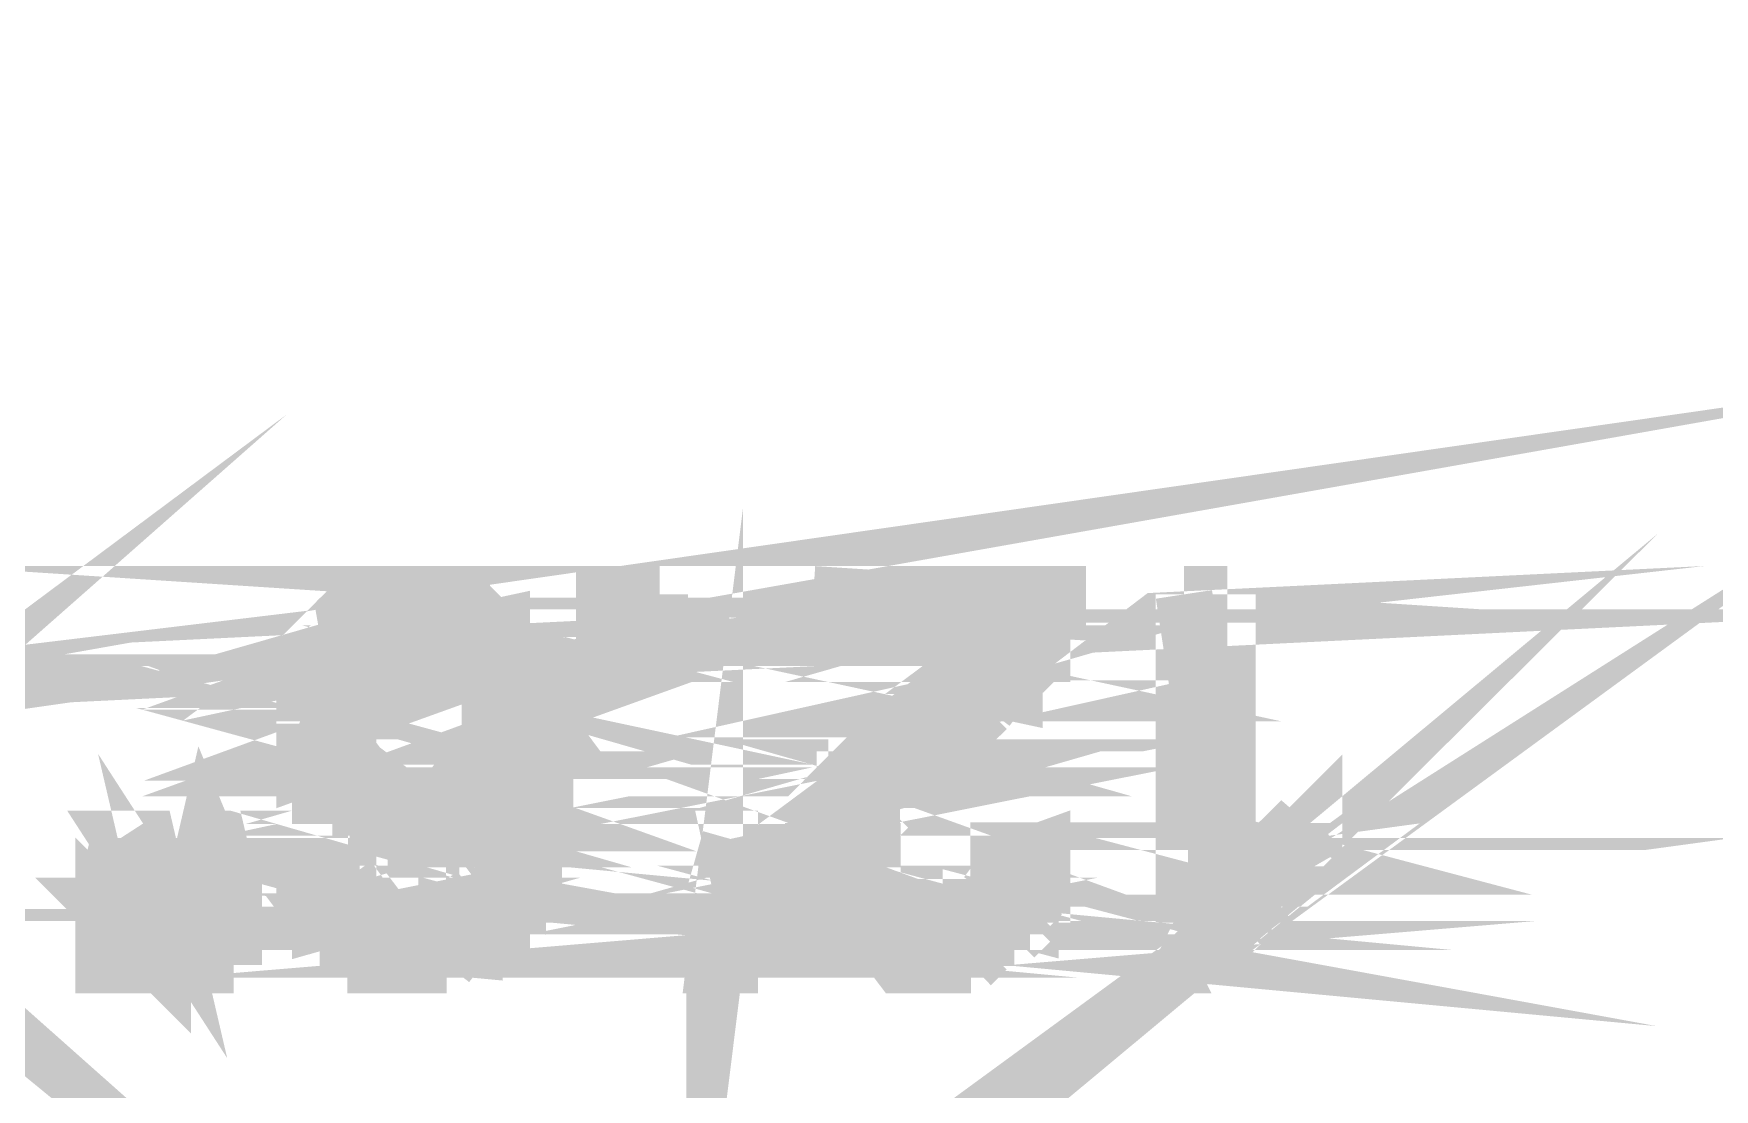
# Model space of a CAD drawing. Header units: inches. Extents: x -524 to 1067, y -71 to 1110.
# Drawn here: x 881.5 to 908.94, y 510.5 to 527.74 of the extents above; entities that cross this region are included whole.
import ezdxf

# ---------------------------------------------------------------- set-up
doc = ezdxf.new("R2010")
doc.units = ezdxf.units.IN
doc.header["$MEASUREMENT"] = 0
doc.layers.add('H', color=7, linetype='Continuous')
doc.layers.add('P', color=7, linetype='Continuous')

msp = doc.modelspace()

# ---------------------------------------------------------------- hatches: boundary and pattern name
at = {"layer": 'H', "linetype": 'Continuous'}
for points in [[(886.888, 518.32), (886.888, 518.514), (888.757, 518.32), (886.888, 518.32)], [(888.757, 518.32), (886.888, 518.514), (888.498, 518.514), (888.757, 518.32)], [(890.815, 517.612), (890.815, 518.514), (891.717, 518.514), (891.717, 517.612), (890.815, 517.612)], [(898.217, 518.32), (894.294, 517.806), (894.294, 518.514), (898.217, 518.514), (898.217, 518.32)], [(900.987, 513.878), (900.345, 512.528), (900.345, 518.514), (900.987, 518.514), (900.987, 513.878)], [(886.439, 518.065), (886.629, 518.32), (888.947, 518.32), (888.947, 518.065), (886.439, 518.065)], [(894.294, 517.806), (898.217, 518.32), (898.217, 518.065), (894.294, 517.806)], [(886.18, 517.806), (887.341, 518.065), (887.341, 517.806), (886.18, 517.806)], [(886.18, 517.806), (887.341, 518.065), (887.79, 518.065), (886.18, 517.806)], [(886.18, 517.806), (886.439, 518.065), (887.79, 518.065), (886.18, 517.806)], [(888.239, 517.806), (888.049, 518.065), (889.206, 518.065), (889.206, 517.806), (888.239, 517.806)], [(894.294, 517.806), (898.217, 518.065), (898.027, 517.806), (894.294, 517.806)], [(885.921, 517.353), (886.18, 517.612), (886.888, 517.612), (886.888, 517.353), (885.921, 517.163), (885.921, 517.353)], [(886.18, 517.612), (886.18, 517.806), (887.082, 517.806), (886.888, 517.612), (886.18, 517.612)], [(888.757, 517.353), (888.757, 517.612), (888.498, 517.806), (889.399, 517.806), (889.399, 517.612), (889.658, 517.353), (889.658, 517.163), (888.757, 517.353)], [(896.801, 517.353), (897.06, 517.612), (897.768, 517.353), (896.801, 517.353)], [(897.06, 517.612), (897.319, 517.806), (898.027, 517.806), (898.027, 517.612), (897.768, 517.353), (897.06, 517.612)], [(885.921, 517.163), (886.629, 517.291), (886.888, 517.353), (886.629, 517.291), (886.629, 516.455), (885.921, 516.711), (885.921, 517.163)], [(888.757, 517.163), (888.757, 517.353), (889.658, 517.163), (888.757, 517.163)], [(896.159, 516.711), (896.159, 516.904), (896.352, 516.904), (896.801, 517.353), (897.768, 517.353), (897.509, 517.163), (897.509, 516.904), (897.319, 516.904), (897.06, 516.711), (896.159, 516.711)], [(889.658, 516.711), (888.947, 516.904), (888.947, 517.163), (889.658, 517.163), (889.658, 516.711)], [(888.947, 516.196), (888.947, 516.904), (889.658, 516.711), (889.914, 516.455), (889.914, 516.003), (888.947, 516.196)], [(885.921, 515.747), (885.921, 516.711), (886.629, 516.455), (886.629, 516.003), (886.888, 515.747), (886.18, 515.488), (885.921, 515.747)], [(895.9, 516.455), (895.9, 516.711), (897.06, 516.711), (896.352, 516.003), (896.159, 516.003), (896.159, 515.747), (895.191, 516.003), (895.71, 516.455), (895.9, 516.455)], [(888.498, 515.488), (888.757, 515.747), (888.757, 516.003), (888.947, 516.003), (888.947, 516.196), (889.914, 516.003), (889.914, 515.488), (888.498, 515.488)], [(895.002, 515.488), (895.002, 515.747), (895.191, 516.003), (896.159, 515.747), (895.9, 515.747), (895.9, 515.488), (895.002, 515.488)], [(886.18, 515.488), (886.888, 515.747), (887.082, 515.488), (886.18, 515.488)], [(886.18, 515.294), (886.18, 515.488), (887.082, 515.488), (887.341, 515.294), (886.18, 515.294)], [(888.239, 515.294), (888.498, 515.488), (889.206, 515.488), (888.947, 515.294), (888.239, 515.294)], [(888.947, 514.137), (888.947, 515.294), (889.206, 515.488), (889.914, 515.294), (889.914, 515.035), (889.658, 514.846), (889.658, 513.878), (888.757, 513.878), (888.947, 514.137)], [(889.914, 515.294), (889.206, 515.488), (889.914, 515.488), (889.914, 515.294)], [(894.549, 515.035), (894.743, 515.294), (895.71, 515.488), (895.71, 515.294), (895.451, 515.294), (894.549, 515.035)], [(894.743, 515.294), (894.743, 515.488), (895.71, 515.488), (894.743, 515.294)], [(886.439, 515.035), (886.439, 515.294), (888.947, 515.294), (888.498, 514.846), (886.629, 514.846), (886.629, 515.035), (886.439, 515.035)], [(894.549, 515.035), (895.451, 515.294), (895.451, 515.035), (894.549, 515.035)], [(887.341, 514.586), (887.082, 514.846), (888.049, 514.846), (888.049, 514.586), (887.341, 514.586)], [(894.294, 513.429), (894.294, 514.846), (895.191, 514.846), (895.191, 514.586), (895.002, 514.393), (895.002, 513.878), (895.191, 513.685), (895.191, 513.429), (894.294, 513.429)], [(894.549, 514.846), (894.549, 515.035), (895.191, 514.846), (894.549, 514.846)], [(895.191, 514.846), (894.549, 515.035), (895.451, 515.035), (895.191, 514.846)], [(902.404, 514.137), (902.144, 514.586), (902.404, 514.846), (902.404, 514.137)], [(882.705, 512.528), (882.705, 513.429), (882.961, 514.586), (883.413, 514.586), (883.603, 513.429), (883.603, 512.528), (882.705, 512.528)], [(884.121, 512.528), (884.121, 513.429), (884.311, 514.586), (884.57, 514.586), (884.764, 513.429), (884.764, 512.528), (884.121, 512.528)], [(892.684, 512.528), (892.684, 513.685), (892.874, 514.586), (893.392, 514.586), (893.392, 512.528), (892.684, 512.528)], [(902.404, 514.137), (901.695, 514.393), (901.955, 514.586), (902.404, 514.137)], [(902.404, 514.137), (901.955, 514.586), (902.144, 514.586), (902.404, 514.137)], [(897.319, 513.878), (897.319, 514.393), (898.027, 514.393), (898.027, 513.685), (897.768, 513.429), (897.06, 513.685), (897.319, 513.878)], [(901.247, 514.137), (901.502, 514.393), (901.695, 514.393), (902.404, 514.137), (901.247, 514.137)], [(885.921, 513.685), (885.921, 514.137), (886.629, 513.878), (886.888, 513.685), (885.921, 513.685)], [(886.629, 513.878), (885.921, 514.137), (886.629, 514.137), (886.629, 513.878)], [(900.987, 513.878), (902.404, 514.137), (902.144, 513.878), (900.987, 513.878)], [(900.987, 513.878), (901.247, 514.137), (902.404, 514.137), (900.987, 513.878)], [(888.498, 513.429), (888.757, 513.685), (888.757, 513.878), (889.399, 513.878), (889.399, 513.429), (888.498, 513.429)], [(901.695, 513.685), (900.345, 512.528), (900.987, 513.878), (901.955, 513.878), (901.955, 513.685), (901.695, 513.685)], [(886.18, 513.429), (886.18, 513.685), (886.888, 513.685), (886.888, 513.429), (886.18, 513.429)], [(896.801, 513.17), (896.801, 513.429), (897.06, 513.429), (897.06, 513.685), (897.768, 513.429), (897.768, 513.17), (896.801, 513.17)], [(900.345, 512.528), (901.695, 513.685), (901.502, 513.429), (900.345, 512.528)], [(886.18, 513.17), (887.082, 513.429), (887.341, 513.17), (886.18, 513.17)], [(886.18, 513.17), (886.18, 513.429), (887.082, 513.429), (886.18, 513.17)], [(888.239, 513.17), (888.239, 513.429), (889.206, 513.429), (889.206, 513.17), (888.239, 513.17)], [(894.549, 513.17), (895.451, 513.429), (895.71, 513.17), (894.549, 513.17)], [(894.549, 513.17), (894.549, 513.429), (895.451, 513.429), (894.549, 513.17)], [(900.345, 512.528), (901.247, 513.236), (901.247, 513.429), (901.502, 513.429), (901.247, 513.236), (901.247, 513.17), (900.345, 512.528)], [(886.439, 512.977), (886.18, 513.17), (887.79, 513.17), (886.439, 512.977)], [(886.439, 512.977), (887.79, 513.17), (888.947, 513.17), (888.947, 512.977), (888.757, 512.977), (888.757, 512.718), (888.498, 512.718), (888.239, 512.528), (887.082, 512.528), (887.082, 512.718), (886.629, 512.718), (886.629, 512.977), (886.439, 512.977)], [(894.743, 512.977), (894.743, 513.17), (897.509, 512.977), (894.743, 512.977)], [(897.509, 512.977), (894.743, 513.17), (896.352, 513.17), (897.509, 512.977)], [(895.002, 512.718), (895.002, 512.977), (897.319, 512.977), (897.319, 512.718), (897.06, 512.718), (896.801, 512.528), (895.71, 512.528), (895.451, 512.718), (895.002, 512.718)], [(897.509, 512.977), (896.352, 513.17), (897.768, 513.17), (897.509, 512.977)], [(900.345, 512.528), (901.247, 513.17), (900.987, 512.977), (900.345, 512.528)], [(900.345, 512.528), (900.987, 512.977), (900.794, 512.718), (900.345, 512.528)], [(900.345, 512.528), (900.794, 512.718), (900.794, 512.528), (900.345, 512.528)]]:
    msp.add_hatch(color=256, dxfattribs=at).paths.add_polyline_path(points)

# ---------------------------------------------------------------- linework, layer by layer
at = {"layer": 'P', "const_width": 0.927}
for points in [[(877.552, 514.586), (879.869, 512.528), (877.358, 514.586)], [(887.275, 518.065), (886.18, 517.871), (887.53, 518.065)], [(877.358, 514.846), (876.844, 514.393), (877.103, 514.586)], [(900.987, 512.977), (900.279, 512.528), (901.247, 513.236)], [(892.874, 514.586), (892.618, 512.528), (892.618, 513.685)], [(898.217, 518.065), (894.228, 517.871), (898.217, 518.32), (898.217, 518.065)], [(898.217, 518.579), (894.228, 518.579), (898.217, 518.32), (898.217, 518.579)], [(886.822, 518.579), (888.691, 518.32), (886.822, 518.579)], [(888.432, 518.579), (886.822, 518.579), (887.082, 518.579)], [(888.432, 518.579), (886.822, 518.579)], [(886.822, 518.579), (888.691, 518.32), (888.432, 518.579)], [(887.275, 518.579), (888.239, 518.579), (887.082, 518.579), (887.275, 518.579)], [(888.239, 518.579), (887.082, 518.579), (888.432, 518.579), (888.239, 518.579)], [(887.082, 518.579), (888.432, 518.579)], [(888.432, 518.579), (887.082, 518.579)], [(887.082, 518.579), (887.082, 518.579)], [(888.432, 518.579), (887.082, 518.579)], [(887.082, 518.579), (888.432, 518.579), (888.432, 518.579), (887.082, 518.579)], [(887.53, 518.579), (887.983, 518.579), (887.275, 518.579), (887.53, 518.579)], [(887.983, 518.579), (887.275, 518.579)], [(887.275, 518.579), (888.239, 518.579), (887.983, 518.579)], [(887.79, 518.579), (887.79, 518.579), (887.79, 518.579), (887.53, 518.579), (887.79, 518.579)], [(887.79, 518.579), (887.983, 518.579)], [(887.983, 518.579), (887.79, 518.579)], [(891.717, 518.579), (890.815, 517.612)], [(891.717, 518.579), (890.815, 517.612)], [(890.815, 517.612), (890.815, 518.579), (891.717, 518.579)], [(891.717, 518.579), (891.717, 517.612), (891.717, 518.579), (891.717, 518.579), (891.717, 517.612)], [(894.228, 518.579), (898.217, 518.32), (894.228, 517.871)], [(894.228, 517.871), (894.228, 518.579)], [(900.987, 518.579), (900.279, 518.579)], [(900.279, 518.579), (900.987, 513.944)], [(900.279, 518.579), (900.987, 513.944), (900.279, 512.528)], [(900.279, 512.528), (900.279, 518.579)], [(900.987, 513.944), (900.987, 518.579)], [(886.373, 518.065), (888.947, 518.32)], [(886.373, 518.065), (888.947, 518.32)], [(888.947, 518.32), (886.629, 518.32), (886.373, 518.065)], [(888.947, 518.32), (886.629, 518.32), (888.691, 518.32), (888.947, 518.32)], [(886.629, 518.32), (888.691, 518.32), (886.629, 518.32), (886.629, 518.32), (888.691, 518.32)], [(886.629, 518.32), (886.822, 518.32)], [(886.822, 518.32), (888.691, 518.32)], [(886.822, 518.32), (888.691, 518.32)], [(888.691, 518.32), (888.691, 518.32), (886.822, 518.32)], [(888.947, 518.32), (888.947, 518.065)], [(894.228, 517.871), (898.217, 518.32), (898.217, 518.32), (894.228, 517.871)], [(897.962, 517.871), (894.228, 517.871), (898.217, 518.065), (897.962, 517.871)], [(887.53, 518.065), (887.79, 518.065), (886.18, 517.871)], [(886.373, 518.065), (887.79, 518.065), (886.18, 517.871), (886.373, 518.065)], [(889.14, 518.065), (888.239, 517.871), (889.14, 517.871), (889.14, 518.065)], [(887.275, 518.065), (886.18, 517.871), (887.275, 518.065)], [(886.18, 517.871), (887.53, 518.065)], [(887.79, 518.065), (889.14, 518.065), (886.373, 518.065), (887.79, 518.065)], [(889.14, 518.065), (886.373, 518.065)], [(886.373, 518.065), (888.947, 518.065), (889.14, 518.065)], [(886.373, 518.065), (888.947, 518.065)], [(888.947, 518.065), (886.373, 518.065), (886.373, 518.065), (888.947, 518.065)], [(887.53, 518.065), (887.275, 518.065)], [(887.79, 518.065), (889.14, 518.065), (887.79, 518.065), (889.14, 518.065), (887.983, 518.065), (887.79, 518.065)], [(889.14, 518.065), (887.983, 518.065), (889.14, 518.065), (889.14, 518.065), (887.983, 518.065)], [(889.14, 518.065), (888.239, 517.871), (887.983, 518.065)], [(894.228, 517.871), (898.217, 518.065), (898.217, 518.065), (894.228, 517.871)], [(886.18, 517.612), (886.822, 517.612), (885.921, 517.419), (886.18, 517.612)], [(887.082, 517.871), (886.18, 517.612), (886.822, 517.612), (887.082, 517.871)], [(887.275, 517.871), (886.18, 517.871)], [(886.18, 517.871), (887.275, 517.871)], [(887.082, 517.871), (886.18, 517.871)], [(886.18, 517.871), (887.082, 517.871)], [(886.18, 517.871), (887.082, 517.871)], [(887.082, 517.871), (886.18, 517.612), (886.18, 517.871)], [(887.275, 517.871), (886.18, 517.871)], [(886.18, 517.871), (886.18, 517.871), (887.275, 517.871)], [(888.432, 517.871), (889.399, 517.612), (888.691, 517.612)], [(887.082, 517.871), (887.082, 517.871)], [(888.239, 517.871), (889.399, 517.871)], [(889.399, 517.871), (888.239, 517.871)], [(888.239, 517.871), (889.14, 517.871)], [(889.14, 517.871), (888.239, 517.871)], [(888.239, 517.871), (888.239, 517.871)], [(889.14, 517.871), (888.239, 517.871), (889.399, 517.871)], [(888.432, 517.871), (889.399, 517.871)], [(889.399, 517.871), (888.432, 517.871)], [(888.432, 517.871), (888.432, 517.871)], [(889.399, 517.871), (888.432, 517.871)], [(888.432, 517.871), (889.399, 517.612), (889.399, 517.871)], [(888.691, 517.612), (888.432, 517.871)], [(889.399, 517.871), (889.14, 517.871)], [(894.228, 517.871), (897.254, 517.871)], [(897.962, 517.871), (894.228, 517.871)], [(897.962, 517.871), (897.06, 517.612), (897.962, 517.612), (897.962, 517.871)], [(897.962, 517.871), (897.06, 517.612)], [(897.06, 517.612), (897.254, 517.871)], [(897.254, 517.871), (897.962, 517.871)], [(897.962, 517.871), (897.254, 517.871)], [(897.254, 517.871), (897.962, 517.871)], [(897.254, 517.871), (897.962, 517.871)], [(897.254, 517.871), (897.962, 517.871)], [(897.962, 517.871), (897.962, 517.871), (897.254, 517.871)], [(886.822, 517.612), (885.921, 517.419), (886.822, 517.419), (886.822, 517.612)], [(886.629, 517.419), (885.921, 517.163), (886.629, 517.163), (886.629, 517.419)], [(885.921, 517.419), (886.822, 517.419), (885.921, 517.163), (885.921, 517.419)], [(889.399, 517.612), (888.691, 517.419), (889.658, 517.419)], [(886.822, 517.419), (885.921, 517.163), (886.822, 517.419)], [(886.18, 517.612), (886.822, 517.612)], [(886.822, 517.612), (886.18, 517.612)], [(886.18, 517.612), (886.822, 517.612), (886.822, 517.612)], [(886.822, 517.612), (886.18, 517.612)], [(889.399, 517.612), (888.691, 517.612), (889.399, 517.612), (889.399, 517.612), (888.691, 517.612)], [(889.399, 517.612), (888.691, 517.419), (888.691, 517.612)], [(888.691, 517.419), (889.658, 517.163), (888.691, 517.419)], [(888.691, 517.419), (889.658, 517.419), (888.691, 517.419), (888.691, 517.419), (889.658, 517.419)], [(888.691, 517.419), (889.658, 517.163), (889.658, 517.419)], [(889.658, 517.419), (889.399, 517.612)], [(890.815, 517.612), (891.717, 517.612)], [(897.06, 517.612), (896.801, 517.419), (897.768, 517.419)], [(897.509, 517.163), (896.611, 517.163), (896.801, 517.419)], [(896.801, 517.419), (897.768, 517.419), (896.801, 517.419), (897.768, 517.419), (896.801, 517.419), (896.801, 517.419), (897.768, 517.419)], [(896.801, 517.419), (897.509, 517.163)], [(896.801, 517.419), (897.509, 517.163)], [(896.801, 517.419), (897.768, 517.419), (897.768, 517.419), (896.801, 517.419)], [(897.768, 517.419), (897.06, 517.612)], [(897.06, 517.612), (897.962, 517.612), (897.06, 517.612), (897.06, 517.612), (897.962, 517.612)], [(897.06, 517.612), (897.768, 517.419)], [(897.509, 517.163), (897.768, 517.419)], [(897.768, 517.419), (897.962, 517.612)], [(885.921, 517.163), (886.629, 516.97), (885.921, 516.97), (885.921, 517.163)], [(885.921, 517.163), (886.629, 517.163), (885.921, 517.163), (885.921, 517.163), (886.629, 517.163)], [(885.921, 517.163), (886.629, 516.97), (886.629, 517.163)], [(888.691, 517.163), (889.658, 517.163), (888.947, 517.163), (888.691, 517.163)], [(889.658, 517.163), (888.947, 517.163), (889.658, 517.163), (888.947, 517.163)], [(888.947, 517.163), (889.658, 516.97)], [(888.947, 517.163), (889.658, 516.97)], [(889.658, 516.97), (888.947, 516.97), (888.947, 517.163)], [(889.658, 516.97), (889.658, 517.163)], [(896.611, 517.163), (897.509, 516.97), (896.352, 516.97), (896.611, 517.163)], [(897.509, 517.163), (896.611, 517.163), (897.509, 517.163), (897.509, 517.163), (896.611, 517.163), (897.509, 517.163)], [(896.611, 517.163), (896.611, 517.163), (897.509, 517.163)], [(896.611, 517.163), (897.509, 516.97), (897.509, 517.163)], [(886.629, 516.97), (885.921, 516.97), (886.629, 516.711), (886.629, 516.97)], [(885.921, 516.97), (886.629, 516.711), (885.921, 516.711)], [(885.921, 516.711), (885.921, 516.97)], [(888.947, 516.97), (889.658, 516.711), (888.947, 516.97)], [(889.658, 516.97), (888.947, 516.97)], [(888.947, 516.97), (889.658, 516.711)], [(889.658, 516.711), (889.658, 516.97)], [(897.254, 516.97), (896.093, 516.711), (897.06, 516.711)], [(896.352, 516.97), (897.254, 516.97), (896.093, 516.97), (896.352, 516.97)], [(897.254, 516.97), (896.093, 516.97), (897.254, 516.97), (897.254, 516.97), (896.093, 516.97)], [(897.254, 516.97), (896.093, 516.711), (896.093, 516.97)], [(897.509, 516.97), (896.352, 516.97), (897.254, 516.97), (897.509, 516.97)], [(897.06, 516.711), (897.254, 516.97)], [(885.921, 516.711), (886.629, 516.455), (885.921, 516.711)], [(886.629, 516.711), (885.921, 516.711), (886.629, 516.711), (886.629, 516.711), (885.921, 516.711), (886.629, 516.711)], [(885.921, 516.711), (885.921, 516.711), (886.629, 516.711)], [(885.921, 516.711), (886.629, 516.455), (886.629, 516.711)], [(888.947, 516.711), (889.658, 516.711), (888.947, 516.455)], [(888.947, 516.711), (889.658, 516.711)], [(889.658, 516.711), (888.947, 516.711), (888.947, 516.711), (889.658, 516.711)], [(888.947, 516.711), (889.658, 516.711)], [(888.947, 516.455), (888.947, 516.711)], [(889.658, 516.711), (888.947, 516.455)], [(888.947, 516.455), (889.848, 516.455), (889.658, 516.711)], [(889.658, 516.711), (889.658, 516.711)], [(895.9, 516.711), (897.06, 516.711)], [(897.06, 516.711), (895.9, 516.455)], [(895.9, 516.455), (895.9, 516.711)], [(897.06, 516.711), (895.9, 516.455)], [(895.9, 516.455), (896.801, 516.455), (897.06, 516.711)], [(896.093, 516.711), (897.06, 516.711), (896.093, 516.711)], [(896.093, 516.711), (897.06, 516.711), (897.06, 516.711), (896.093, 516.711)], [(885.921, 516.455), (886.629, 516.262), (885.921, 516.262), (885.921, 516.455)], [(885.921, 516.455), (886.629, 516.455), (885.921, 516.455), (885.921, 516.455), (886.629, 516.455)], [(885.921, 516.455), (886.629, 516.262), (886.629, 516.455)], [(888.947, 516.455), (889.848, 516.262), (888.947, 516.262), (888.947, 516.455)], [(888.947, 516.455), (889.848, 516.455)], [(889.848, 516.455), (888.947, 516.455)], [(888.947, 516.455), (888.947, 516.455)], [(889.848, 516.455), (888.947, 516.455)], [(888.947, 516.455), (889.848, 516.262), (889.848, 516.455)], [(895.451, 516.262), (895.644, 516.455)], [(896.801, 516.455), (895.644, 516.455)], [(895.644, 516.455), (895.9, 516.455)], [(896.801, 516.455), (895.644, 516.455)], [(895.644, 516.455), (896.611, 516.262), (896.801, 516.455)], [(895.644, 516.455), (896.611, 516.262)], [(895.9, 516.455), (896.801, 516.455)], [(886.629, 516.262), (885.921, 516.003), (886.629, 516.003), (886.629, 516.262)], [(886.629, 516.262), (885.921, 516.262), (886.629, 516.262), (886.629, 516.262), (885.921, 516.262)], [(886.629, 516.262), (885.921, 516.003), (885.921, 516.262)], [(889.848, 516.262), (888.947, 516.262), (889.848, 516.003), (889.848, 516.262)], [(888.947, 516.262), (889.848, 516.003), (888.947, 516.262)], [(896.352, 516.003), (895.191, 516.003), (895.451, 516.262)], [(896.611, 516.262), (895.451, 516.262)], [(896.611, 516.262), (895.451, 516.262)], [(895.451, 516.262), (896.611, 516.262), (896.611, 516.262), (895.451, 516.262)], [(896.611, 516.262), (895.451, 516.262)], [(895.451, 516.262), (895.451, 516.262)], [(896.611, 516.262), (895.451, 516.262)], [(895.451, 516.262), (896.352, 516.003), (896.611, 516.262)], [(895.451, 516.262), (896.352, 516.003)], [(901.247, 513.236), (900.279, 512.528), (901.247, 513.491), (901.247, 513.236)], [(886.629, 516.003), (885.921, 515.747), (886.822, 515.747)], [(885.921, 516.003), (886.629, 516.003), (885.921, 515.747), (885.921, 516.003)], [(886.822, 515.747), (886.629, 516.003)], [(888.947, 516.003), (889.848, 516.003), (888.691, 516.003), (888.947, 516.003)], [(889.848, 516.003), (888.691, 516.003)], [(888.691, 516.003), (889.848, 515.747)], [(888.691, 516.003), (889.848, 515.747)], [(889.848, 515.747), (888.691, 515.747), (888.691, 516.003)], [(889.848, 515.747), (889.848, 516.003)], [(895.191, 516.003), (894.936, 515.747), (896.093, 515.747), (895.191, 516.003)], [(896.352, 516.003), (895.191, 516.003)], [(895.191, 516.003), (896.093, 516.003), (896.352, 516.003)], [(895.191, 516.003), (896.093, 516.003), (895.191, 516.003), (895.191, 516.003), (896.093, 516.003)], [(895.191, 516.003), (896.093, 515.747), (896.093, 516.003)], [(884.764, 513.491), (884.311, 514.586), (884.056, 513.491)], [(889.14, 515.554), (888.239, 515.294), (888.947, 515.294), (889.14, 515.554)], [(885.921, 515.747), (886.822, 515.747), (885.921, 515.747), (885.921, 515.747), (886.822, 515.747), (885.921, 515.747)], [(886.822, 515.747), (886.822, 515.747), (885.921, 515.747)], [(886.18, 515.554), (885.921, 515.747)], [(886.822, 515.747), (887.082, 515.554), (886.18, 515.554)], [(886.18, 515.554), (886.822, 515.747)], [(886.822, 515.747), (886.18, 515.554)], [(886.822, 515.747), (886.18, 515.554), (886.822, 515.747)], [(887.082, 515.554), (886.18, 515.554), (887.082, 515.554), (886.18, 515.554)], [(886.18, 515.554), (887.275, 515.294)], [(886.18, 515.554), (887.275, 515.294)], [(887.275, 515.294), (886.18, 515.294), (886.18, 515.554)], [(887.082, 515.554), (886.18, 515.554), (886.18, 515.554), (887.082, 515.554)], [(888.432, 515.554), (889.14, 515.554), (888.239, 515.294), (888.432, 515.554)], [(886.822, 515.747), (886.822, 515.747)], [(887.275, 515.294), (887.082, 515.554)], [(888.432, 515.554), (888.691, 515.747)], [(888.432, 515.554), (889.14, 515.554), (889.848, 515.554), (888.432, 515.554)], [(889.848, 515.554), (888.432, 515.554)], [(889.848, 515.554), (888.432, 515.554), (888.432, 515.554), (889.848, 515.554)], [(889.14, 515.554), (888.947, 515.294), (889.848, 515.294)], [(889.848, 515.747), (888.691, 515.747), (889.848, 515.747), (889.848, 515.747), (888.691, 515.747), (889.848, 515.747)], [(888.691, 515.747), (888.691, 515.747), (889.848, 515.747)], [(888.691, 515.747), (889.848, 515.554)], [(888.691, 515.747), (889.848, 515.554)], [(889.848, 515.294), (889.14, 515.554)], [(889.14, 515.554), (889.848, 515.554), (889.848, 515.294)], [(889.848, 515.294), (889.14, 515.554)], [(889.848, 515.554), (889.848, 515.747)], [(895.9, 515.747), (894.936, 515.554), (895.9, 515.554), (895.9, 515.747)], [(894.743, 515.294), (895.451, 515.294), (894.483, 515.101), (894.743, 515.294)], [(894.936, 515.747), (895.9, 515.747), (894.936, 515.554), (894.936, 515.747)], [(894.743, 515.554), (895.644, 515.554), (894.743, 515.294), (894.743, 515.554)], [(895.644, 515.554), (894.743, 515.294), (895.644, 515.554)], [(894.743, 515.554), (895.9, 515.554)], [(895.9, 515.554), (894.743, 515.554)], [(894.743, 515.554), (894.743, 515.554)], [(895.9, 515.554), (894.743, 515.554)], [(894.743, 515.554), (895.644, 515.554)], [(894.936, 515.747), (896.093, 515.747), (894.936, 515.747), (894.936, 515.747), (896.093, 515.747)], [(894.936, 515.747), (895.9, 515.747), (896.093, 515.747)], [(894.936, 515.554), (895.9, 515.554), (894.936, 515.554)], [(895.644, 515.554), (895.9, 515.554)], [(902.404, 514.137), (902.404, 514.846), (902.144, 514.586)], [(889.848, 515.294), (888.947, 515.101), (889.848, 515.101), (889.848, 515.294)], [(888.947, 515.294), (889.848, 515.294), (888.947, 515.101), (888.947, 515.294)], [(887.53, 515.294), (886.18, 515.294)], [(886.18, 515.294), (886.373, 515.294)], [(887.53, 515.294), (886.18, 515.294)], [(886.18, 515.294), (887.53, 515.294), (887.53, 515.294), (886.18, 515.294)], [(887.53, 515.294), (887.275, 515.294), (886.18, 515.294)], [(887.79, 515.294), (886.373, 515.294)], [(886.373, 515.294), (887.53, 515.294), (887.79, 515.294)], [(886.373, 515.294), (887.53, 515.294)], [(887.79, 515.294), (886.373, 515.294)], [(886.373, 515.294), (888.947, 515.294), (887.79, 515.294)], [(886.373, 515.294), (888.947, 515.294)], [(888.947, 515.294), (886.373, 515.101)], [(886.373, 515.101), (886.373, 515.294)], [(888.947, 515.294), (886.373, 515.101)], [(886.373, 515.101), (888.691, 515.101), (888.947, 515.294)], [(887.79, 515.294), (888.947, 515.294), (888.947, 515.294), (887.79, 515.294)], [(887.983, 515.294), (888.947, 515.294), (887.983, 515.294)], [(887.983, 515.294), (888.947, 515.294), (887.983, 515.294), (887.983, 515.294)], [(888.239, 515.294), (888.947, 515.294), (888.239, 515.294)], [(895.451, 515.294), (894.483, 515.101), (895.451, 515.294)], [(895.644, 515.294), (894.743, 515.294)], [(894.743, 515.294), (895.451, 515.294)], [(895.451, 515.294), (895.644, 515.294)], [(886.373, 515.101), (888.691, 515.101), (886.629, 515.101), (886.373, 515.101)], [(888.691, 515.101), (886.629, 515.101), (888.691, 515.101), (888.691, 515.101), (886.629, 515.101)], [(888.691, 515.101), (886.629, 514.846)], [(886.629, 514.846), (886.629, 515.101)], [(888.691, 515.101), (886.629, 514.846)], [(888.947, 515.101), (889.658, 514.846), (888.947, 514.846)], [(888.432, 514.846), (888.691, 515.101)], [(888.947, 515.101), (889.848, 515.101), (888.947, 515.101), (888.947, 515.101), (889.848, 515.101)], [(888.947, 515.101), (889.658, 514.846)], [(888.947, 514.846), (888.947, 515.101)], [(889.658, 514.846), (889.848, 515.101)], [(895.451, 515.101), (894.483, 515.101), (895.451, 515.101), (894.483, 515.101), (895.191, 514.846)], [(894.483, 515.101), (895.191, 514.846), (894.483, 515.101)], [(895.451, 515.101), (894.483, 515.101), (894.483, 515.101), (895.451, 515.101)], [(895.191, 514.846), (895.451, 515.101)], [(887.082, 514.846), (887.983, 514.586), (887.275, 514.586)], [(886.629, 514.846), (888.432, 514.846)], [(886.629, 514.846), (888.432, 514.846), (886.822, 514.846), (886.629, 514.846)], [(888.432, 514.846), (886.822, 514.846), (888.432, 514.846), (886.822, 514.846), (888.239, 514.846), (888.432, 514.846)], [(886.822, 514.846), (888.239, 514.846), (887.082, 514.846), (886.822, 514.846)], [(888.239, 514.846), (887.082, 514.846), (887.983, 514.846)], [(887.082, 514.846), (887.983, 514.846), (887.082, 514.846), (887.082, 514.846), (887.983, 514.846)], [(887.082, 514.846), (887.983, 514.586), (887.983, 514.846)], [(887.275, 514.586), (887.082, 514.846)], [(887.983, 514.846), (888.239, 514.846)], [(889.658, 514.846), (888.947, 514.846)], [(888.947, 514.846), (889.658, 514.846), (889.658, 514.846), (888.947, 514.846)], [(889.658, 514.846), (888.947, 514.586)], [(888.947, 514.586), (888.947, 514.846)], [(889.658, 514.846), (888.947, 514.586)], [(888.947, 514.586), (889.658, 514.586), (889.658, 514.846)], [(894.228, 514.846), (895.191, 514.846)], [(895.191, 514.846), (894.228, 514.586), (894.228, 514.846)], [(895.191, 514.846), (894.228, 514.586)], [(894.228, 514.586), (895.191, 514.586), (895.191, 514.846)], [(894.483, 514.846), (895.191, 514.846), (894.483, 514.846)], [(894.483, 514.846), (895.191, 514.846), (895.191, 514.846), (894.483, 514.846)], [(901.695, 514.393), (901.889, 514.586), (902.404, 514.137)], [(902.404, 514.137), (902.404, 514.846), (902.404, 514.846), (902.404, 514.137)], [(883.603, 513.491), (882.895, 514.586), (883.348, 514.586), (883.603, 513.491)], [(882.895, 514.586), (882.64, 513.491)], [(883.603, 513.491), (882.895, 514.586)], [(884.764, 513.491), (884.311, 514.586)], [(884.311, 514.586), (884.505, 514.586), (884.764, 513.491)], [(887.983, 514.586), (887.275, 514.586)], [(887.275, 514.586), (887.79, 514.586), (887.983, 514.586)], [(887.275, 514.586), (887.79, 514.586), (887.53, 514.586), (887.275, 514.586)], [(887.79, 514.586), (887.53, 514.586)], [(887.53, 514.586), (887.79, 514.586)], [(887.53, 514.586), (887.53, 514.586), (887.53, 514.586)], [(888.947, 514.586), (889.658, 514.586)], [(889.658, 514.586), (888.947, 514.393)], [(888.947, 514.393), (888.947, 514.586)], [(889.658, 514.586), (888.947, 514.393)], [(888.947, 514.393), (889.658, 514.393), (889.658, 514.586)], [(888.947, 514.393), (889.658, 514.393), (888.947, 514.393), (888.947, 514.393), (889.658, 514.393), (888.947, 514.393)], [(889.658, 514.393), (889.658, 514.393), (888.947, 514.393)], [(889.658, 514.393), (888.947, 514.137)], [(888.947, 514.137), (888.947, 514.393)], [(889.658, 514.393), (888.947, 514.137)], [(888.947, 514.137), (889.658, 514.137), (889.658, 514.393)], [(892.874, 514.586), (892.618, 512.528), (893.326, 512.528)], [(892.618, 513.685), (892.874, 514.586)], [(893.326, 512.528), (892.874, 514.586), (893.326, 514.586)], [(893.326, 512.528), (892.874, 514.586)], [(893.326, 514.586), (893.326, 513.685), (893.326, 514.586), (893.326, 514.586), (893.326, 513.685)], [(893.326, 514.586), (893.326, 512.528), (893.326, 513.685)], [(893.326, 514.586), (893.326, 512.528)], [(894.228, 514.586), (895.191, 514.586), (894.228, 514.586), (894.228, 514.586), (895.191, 514.586)], [(894.228, 514.586), (894.936, 514.393)], [(894.228, 514.586), (894.936, 514.393)], [(894.936, 514.393), (894.228, 514.393), (894.228, 514.586)], [(894.936, 514.393), (894.228, 514.393), (894.936, 514.393), (894.936, 514.393), (894.228, 514.393)], [(894.936, 514.393), (894.228, 514.137)], [(894.228, 514.137), (894.228, 514.393)], [(894.936, 514.393), (894.228, 514.137)], [(894.228, 514.137), (894.936, 514.137), (894.936, 514.393)], [(894.936, 514.393), (895.191, 514.586)], [(897.962, 514.393), (897.254, 514.137), (897.962, 514.137), (897.962, 514.393)], [(897.254, 514.393), (897.962, 514.393), (897.254, 514.137), (897.254, 514.393)], [(901.247, 514.137), (902.404, 514.137), (901.436, 514.393), (901.247, 514.137)], [(902.404, 514.137), (901.436, 514.393)], [(901.436, 514.393), (901.695, 514.393), (902.404, 514.137)], [(901.695, 514.393), (902.404, 514.137), (901.695, 514.393), (902.404, 514.137), (901.695, 514.393)], [(901.695, 514.393), (901.695, 514.393)], [(902.404, 514.137), (901.695, 514.393)], [(901.889, 514.586), (902.404, 514.137)], [(902.144, 514.586), (901.889, 514.586)], [(902.404, 514.137), (902.144, 514.586)], [(902.404, 514.137), (902.144, 514.586)], [(902.144, 514.586), (902.144, 514.586)], [(902.144, 514.586), (902.404, 514.137)], [(902.144, 514.586), (902.404, 514.137)], [(882.64, 512.528), (883.603, 512.528), (882.64, 513.491), (882.64, 512.528)], [(886.629, 514.137), (885.921, 514.137), (886.629, 513.944), (886.629, 514.137)], [(885.921, 514.137), (886.629, 513.944), (885.921, 514.137)], [(888.947, 514.137), (889.658, 513.944), (888.691, 513.944)], [(888.691, 513.944), (888.947, 514.137)], [(888.947, 514.137), (889.658, 514.137), (888.947, 514.137), (888.947, 514.137), (889.658, 514.137)], [(888.947, 514.137), (889.658, 513.944)], [(889.658, 513.944), (889.658, 514.137)], [(894.228, 513.944), (895.191, 513.685), (894.936, 513.944)], [(894.228, 514.137), (894.936, 514.137), (894.228, 514.137), (894.228, 514.137), (894.936, 514.137)], [(894.228, 514.137), (894.936, 513.944)], [(894.228, 514.137), (894.936, 513.944)], [(894.936, 513.944), (894.228, 513.944), (894.228, 514.137)], [(897.962, 514.137), (897.254, 513.944), (897.962, 513.944), (897.962, 514.137)], [(902.404, 514.137), (902.144, 513.944), (900.987, 513.944), (902.404, 514.137)], [(894.936, 513.944), (894.936, 514.137)], [(897.254, 514.137), (897.962, 514.137), (897.254, 513.944), (897.254, 514.137)], [(901.247, 514.137), (902.404, 514.137), (901.247, 514.137), (902.404, 514.137), (900.987, 513.944)], [(900.987, 513.944), (901.247, 514.137)], [(886.629, 513.944), (885.921, 513.685), (886.822, 513.685)], [(885.921, 513.944), (886.629, 513.944), (885.921, 513.685), (885.921, 513.944)], [(889.399, 513.944), (888.691, 513.944), (889.399, 513.685), (889.399, 513.944)], [(886.822, 513.685), (886.629, 513.944)], [(888.691, 513.944), (889.399, 513.685), (888.691, 513.685), (888.691, 513.944)], [(894.743, 513.236), (897.509, 512.977), (896.093, 513.236), (894.743, 513.236)], [(889.658, 513.944), (888.691, 513.944)], [(888.691, 513.944), (889.658, 513.944)], [(889.658, 513.944), (888.691, 513.944)], [(888.691, 513.944), (888.691, 513.944), (889.658, 513.944)], [(894.228, 513.944), (895.191, 513.685), (894.228, 513.685), (894.228, 513.944)], [(894.936, 513.944), (894.228, 513.944)], [(894.228, 513.944), (894.936, 513.944)], [(894.228, 513.944), (894.936, 513.944)], [(894.936, 513.944), (894.228, 513.944), (894.228, 513.944), (894.936, 513.944)], [(894.936, 513.944), (894.936, 513.944)], [(897.254, 513.944), (897.962, 513.685), (897.06, 513.685)], [(897.06, 513.685), (897.254, 513.944)], [(897.254, 513.944), (897.962, 513.944), (897.254, 513.944), (897.254, 513.944), (897.962, 513.944)], [(897.254, 513.944), (897.962, 513.685), (897.962, 513.944)], [(900.987, 513.944), (901.695, 513.685), (900.279, 512.528), (900.987, 513.944)], [(902.144, 513.944), (900.987, 513.944), (902.144, 513.944), (902.144, 513.944), (900.987, 513.944), (902.144, 513.944)], [(900.987, 513.944), (900.987, 513.944), (902.144, 513.944)], [(900.987, 513.944), (901.889, 513.944), (902.144, 513.944)], [(901.889, 513.944), (900.987, 513.944), (901.889, 513.944)], [(901.889, 513.685), (900.987, 513.944)], [(900.987, 513.944), (901.695, 513.685)], [(889.399, 513.685), (888.432, 513.491), (889.399, 513.491), (889.399, 513.685)], [(885.921, 513.685), (886.822, 513.685), (886.18, 513.685), (885.921, 513.685)], [(886.822, 513.685), (886.18, 513.685), (886.822, 513.685), (886.18, 513.685)], [(886.18, 513.685), (886.822, 513.491)], [(886.18, 513.685), (886.822, 513.491)], [(886.822, 513.491), (886.18, 513.491), (886.18, 513.685)], [(886.822, 513.491), (886.822, 513.685)], [(889.399, 513.685), (888.432, 513.491)], [(888.432, 513.491), (888.691, 513.685)], [(889.399, 513.685), (888.691, 513.685), (889.399, 513.685), (889.399, 513.685), (888.691, 513.685)], [(895.191, 513.685), (894.228, 513.491), (895.191, 513.491), (895.191, 513.685)], [(895.191, 513.685), (894.228, 513.685), (895.191, 513.685), (895.191, 513.685), (894.228, 513.685)], [(895.191, 513.685), (894.228, 513.491), (894.228, 513.685)], [(897.768, 513.236), (896.801, 513.491), (896.801, 513.236)], [(897.768, 513.491), (897.06, 513.491), (897.06, 513.685)], [(897.06, 513.685), (897.768, 513.491)], [(897.962, 513.685), (897.06, 513.685), (897.962, 513.685), (897.962, 513.685), (897.06, 513.685), (897.962, 513.685)], [(897.06, 513.685), (897.06, 513.685), (897.962, 513.685)], [(897.06, 513.685), (897.768, 513.491)], [(897.768, 513.491), (897.962, 513.685)], [(901.695, 513.685), (901.436, 513.491), (900.279, 512.528)], [(900.279, 512.528), (901.695, 513.685)], [(901.695, 513.685), (901.889, 513.685)], [(883.603, 512.528), (882.64, 513.491), (883.603, 513.491), (883.603, 512.528)], [(882.64, 513.491), (883.603, 513.491)], [(887.082, 513.491), (887.275, 513.236), (886.18, 513.236), (887.082, 513.491)], [(884.764, 512.528), (884.056, 513.491)], [(884.056, 513.491), (884.056, 512.528)], [(884.764, 512.528), (884.056, 513.491)], [(884.056, 513.491), (884.764, 513.491), (884.764, 512.528)], [(884.056, 513.491), (884.764, 513.491)], [(886.18, 513.491), (887.082, 513.491), (886.18, 513.236), (886.18, 513.491)], [(889.14, 513.491), (888.239, 513.236), (889.14, 513.236), (889.14, 513.491)], [(886.822, 513.491), (886.18, 513.491), (886.822, 513.491), (886.18, 513.491), (887.082, 513.491), (886.822, 513.491)], [(888.239, 513.491), (889.14, 513.491), (888.239, 513.236), (888.239, 513.491)], [(888.432, 513.491), (889.14, 513.491), (888.432, 513.491)], [(888.432, 513.491), (889.399, 513.491), (888.432, 513.491), (888.432, 513.491), (889.399, 513.491)], [(888.432, 513.491), (889.14, 513.491), (889.399, 513.491)], [(897.768, 513.236), (896.801, 513.491), (897.768, 513.491), (897.768, 513.236)], [(894.228, 513.491), (895.191, 513.491), (894.483, 513.491), (894.228, 513.491)], [(895.644, 513.236), (895.451, 513.491), (894.483, 513.236)], [(895.191, 513.491), (894.483, 513.491), (895.191, 513.491)], [(895.451, 513.491), (894.483, 513.491), (895.451, 513.491), (895.451, 513.491), (894.483, 513.491)], [(895.451, 513.491), (894.483, 513.236), (894.483, 513.491)], [(896.801, 513.491), (897.768, 513.491), (897.06, 513.491), (896.801, 513.491)], [(900.279, 512.528), (901.247, 513.491), (901.436, 513.491), (900.279, 512.528)], [(901.436, 513.491), (900.279, 512.528), (901.436, 513.491), (901.436, 513.491)], [(887.53, 513.236), (886.18, 513.236), (886.373, 512.977)], [(887.53, 513.236), (886.18, 513.236), (887.275, 513.236), (887.53, 513.236)], [(886.18, 513.236), (887.275, 513.236), (887.275, 513.236), (886.18, 513.236)], [(887.275, 513.236), (886.18, 513.236), (886.18, 513.236), (887.275, 513.236)], [(888.947, 513.236), (886.373, 512.977)], [(886.373, 512.977), (887.79, 513.236)], [(888.947, 513.236), (886.373, 512.977)], [(886.373, 512.977), (888.947, 512.977), (888.947, 513.236)], [(887.79, 513.236), (887.79, 513.236), (887.79, 513.236), (886.373, 512.977), (887.79, 513.236), (886.373, 512.977)], [(886.373, 512.977), (887.53, 513.236)], [(886.373, 512.977), (887.53, 513.236)], [(887.53, 513.236), (887.79, 513.236)], [(887.79, 513.236), (888.947, 513.236)], [(888.947, 513.236), (887.79, 513.236)], [(887.79, 513.236), (887.79, 513.236)], [(887.79, 513.236), (888.947, 513.236)], [(887.983, 513.236), (888.947, 513.236), (887.983, 513.236)], [(889.14, 513.236), (887.983, 513.236), (889.14, 513.236), (887.983, 513.236), (888.947, 513.236)], [(888.239, 513.236), (889.14, 513.236), (887.983, 513.236)], [(887.983, 513.236), (888.239, 513.236)], [(888.947, 513.236), (889.14, 513.236)], [(897.509, 512.977), (896.093, 513.236), (896.352, 513.236)], [(895.644, 513.236), (894.483, 513.236)], [(894.483, 513.236), (894.743, 513.236)], [(895.644, 513.236), (894.483, 513.236)], [(894.483, 513.236), (895.644, 513.236), (895.644, 513.236), (894.483, 513.236)], [(895.9, 513.236), (894.743, 513.236), (895.9, 513.236)], [(896.093, 513.236), (894.743, 513.236), (896.093, 513.236), (896.093, 513.236)], [(895.9, 513.236), (894.743, 513.236), (895.644, 513.236)], [(894.743, 513.236), (895.644, 513.236)], [(894.743, 513.236), (897.509, 512.977), (894.743, 513.236)], [(895.644, 513.236), (895.9, 513.236)], [(896.352, 513.236), (897.509, 512.977)], [(896.611, 513.236), (897.768, 513.236), (896.611, 513.236), (897.768, 513.236), (896.352, 513.236), (896.611, 513.236)], [(897.768, 513.236), (896.352, 513.236)], [(896.352, 513.236), (897.509, 512.977)], [(896.611, 513.236), (897.768, 513.236), (896.801, 513.236), (896.611, 513.236)], [(897.768, 513.236), (896.801, 513.236), (897.768, 513.236), (897.768, 513.236), (896.801, 513.236)], [(897.509, 512.977), (897.768, 513.236)], [(901.247, 513.236), (900.987, 512.977)], [(888.691, 512.977), (886.629, 512.977), (888.691, 512.783), (888.691, 512.977)], [(886.629, 512.977), (888.691, 512.783), (886.629, 512.783), (886.629, 512.977)], [(897.254, 512.977), (894.936, 512.783), (897.254, 512.783)], [(886.373, 512.977), (888.947, 512.977)], [(888.947, 512.977), (886.373, 512.977)], [(886.373, 512.977), (886.373, 512.977)], [(888.947, 512.977), (886.373, 512.977)], [(886.373, 512.977), (888.691, 512.977), (888.947, 512.977)], [(886.373, 512.977), (888.691, 512.977), (886.629, 512.977), (886.373, 512.977)], [(888.691, 512.783), (886.629, 512.783), (888.432, 512.783), (888.691, 512.783)], [(886.629, 512.783), (888.432, 512.783), (886.822, 512.783), (886.629, 512.783)], [(888.432, 512.783), (886.822, 512.783), (888.432, 512.783), (888.432, 512.783), (886.822, 512.783)], [(888.432, 512.783), (887.082, 512.783), (886.822, 512.783)], [(888.432, 512.783), (887.082, 512.783)], [(887.082, 512.783), (888.239, 512.528)], [(887.082, 512.783), (888.239, 512.528)], [(888.239, 512.528), (887.082, 512.528), (887.082, 512.783)], [(888.239, 512.528), (888.432, 512.783)], [(894.743, 512.977), (897.509, 512.977), (894.743, 512.977), (897.509, 512.977)], [(894.936, 512.977), (894.743, 512.977)], [(894.743, 512.977), (897.509, 512.977), (897.509, 512.977), (894.743, 512.977)], [(897.509, 512.977), (894.936, 512.977)], [(897.509, 512.977), (894.936, 512.977)], [(894.936, 512.977), (897.254, 512.977), (897.509, 512.977)], [(894.936, 512.977), (897.254, 512.977)], [(897.254, 512.977), (894.936, 512.783)], [(894.936, 512.783), (894.936, 512.977)], [(894.936, 512.783), (897.254, 512.783)], [(897.254, 512.783), (895.191, 512.783), (894.936, 512.783)], [(897.254, 512.783), (895.191, 512.783), (897.06, 512.783), (897.254, 512.783)], [(895.191, 512.783), (897.06, 512.783), (895.191, 512.783), (895.191, 512.783), (897.06, 512.783), (895.191, 512.783)], [(897.06, 512.783), (897.06, 512.783), (895.191, 512.783)], [(897.06, 512.783), (895.451, 512.783), (895.191, 512.783)], [(897.06, 512.783), (895.451, 512.783)], [(895.451, 512.783), (896.801, 512.528)], [(895.451, 512.783), (896.801, 512.528)], [(896.801, 512.528), (895.644, 512.528), (895.451, 512.783)], [(896.801, 512.528), (897.06, 512.783)], [(897.254, 512.783), (897.254, 512.977)], [(900.987, 512.977), (900.728, 512.783), (900.279, 512.528)], [(900.279, 512.528), (900.987, 512.977)], [(900.987, 512.977), (900.279, 512.528), (900.987, 512.977), (900.987, 512.977)], [(900.728, 512.783), (900.279, 512.528), (900.728, 512.783)], [(900.728, 512.783), (900.279, 512.528), (900.728, 512.783)], [(900.728, 512.783), (900.728, 512.783)], [(884.056, 512.528), (884.764, 512.528)], [(888.239, 512.528), (887.082, 512.528), (887.983, 512.528)], [(887.082, 512.528), (887.983, 512.528), (887.275, 512.528), (887.082, 512.528)], [(887.983, 512.528), (887.275, 512.528), (887.983, 512.528), (887.983, 512.528), (887.275, 512.528)], [(887.983, 512.528), (887.53, 512.528), (887.275, 512.528)], [(887.983, 512.528), (887.53, 512.528), (887.983, 512.528)], [(887.79, 512.528), (887.53, 512.528)], [(887.53, 512.528), (887.79, 512.528)], [(887.983, 512.528), (888.239, 512.528)], [(896.801, 512.528), (895.644, 512.528)], [(895.644, 512.528), (896.611, 512.528), (896.801, 512.528)], [(895.644, 512.528), (896.611, 512.528)], [(896.611, 512.528), (895.644, 512.528), (895.644, 512.528), (896.611, 512.528)], [(895.644, 512.528), (896.352, 512.528)], [(895.644, 512.528), (896.352, 512.528), (895.9, 512.528), (895.644, 512.528)], [(896.352, 512.528), (895.9, 512.528), (896.352, 512.528), (896.352, 512.528), (895.9, 512.528)], [(896.352, 512.528), (896.093, 512.528), (895.9, 512.528)], [(896.352, 512.528), (896.611, 512.528)], [(900.728, 512.528), (900.279, 512.528), (900.728, 512.528), (900.728, 512.528)], [(879.421, 506.991), (878.07, 506.732), (879.227, 506.991)]]:
    msp.add_lwpolyline(points, dxfattribs=at)

doc.saveas('drawing.dxf')
